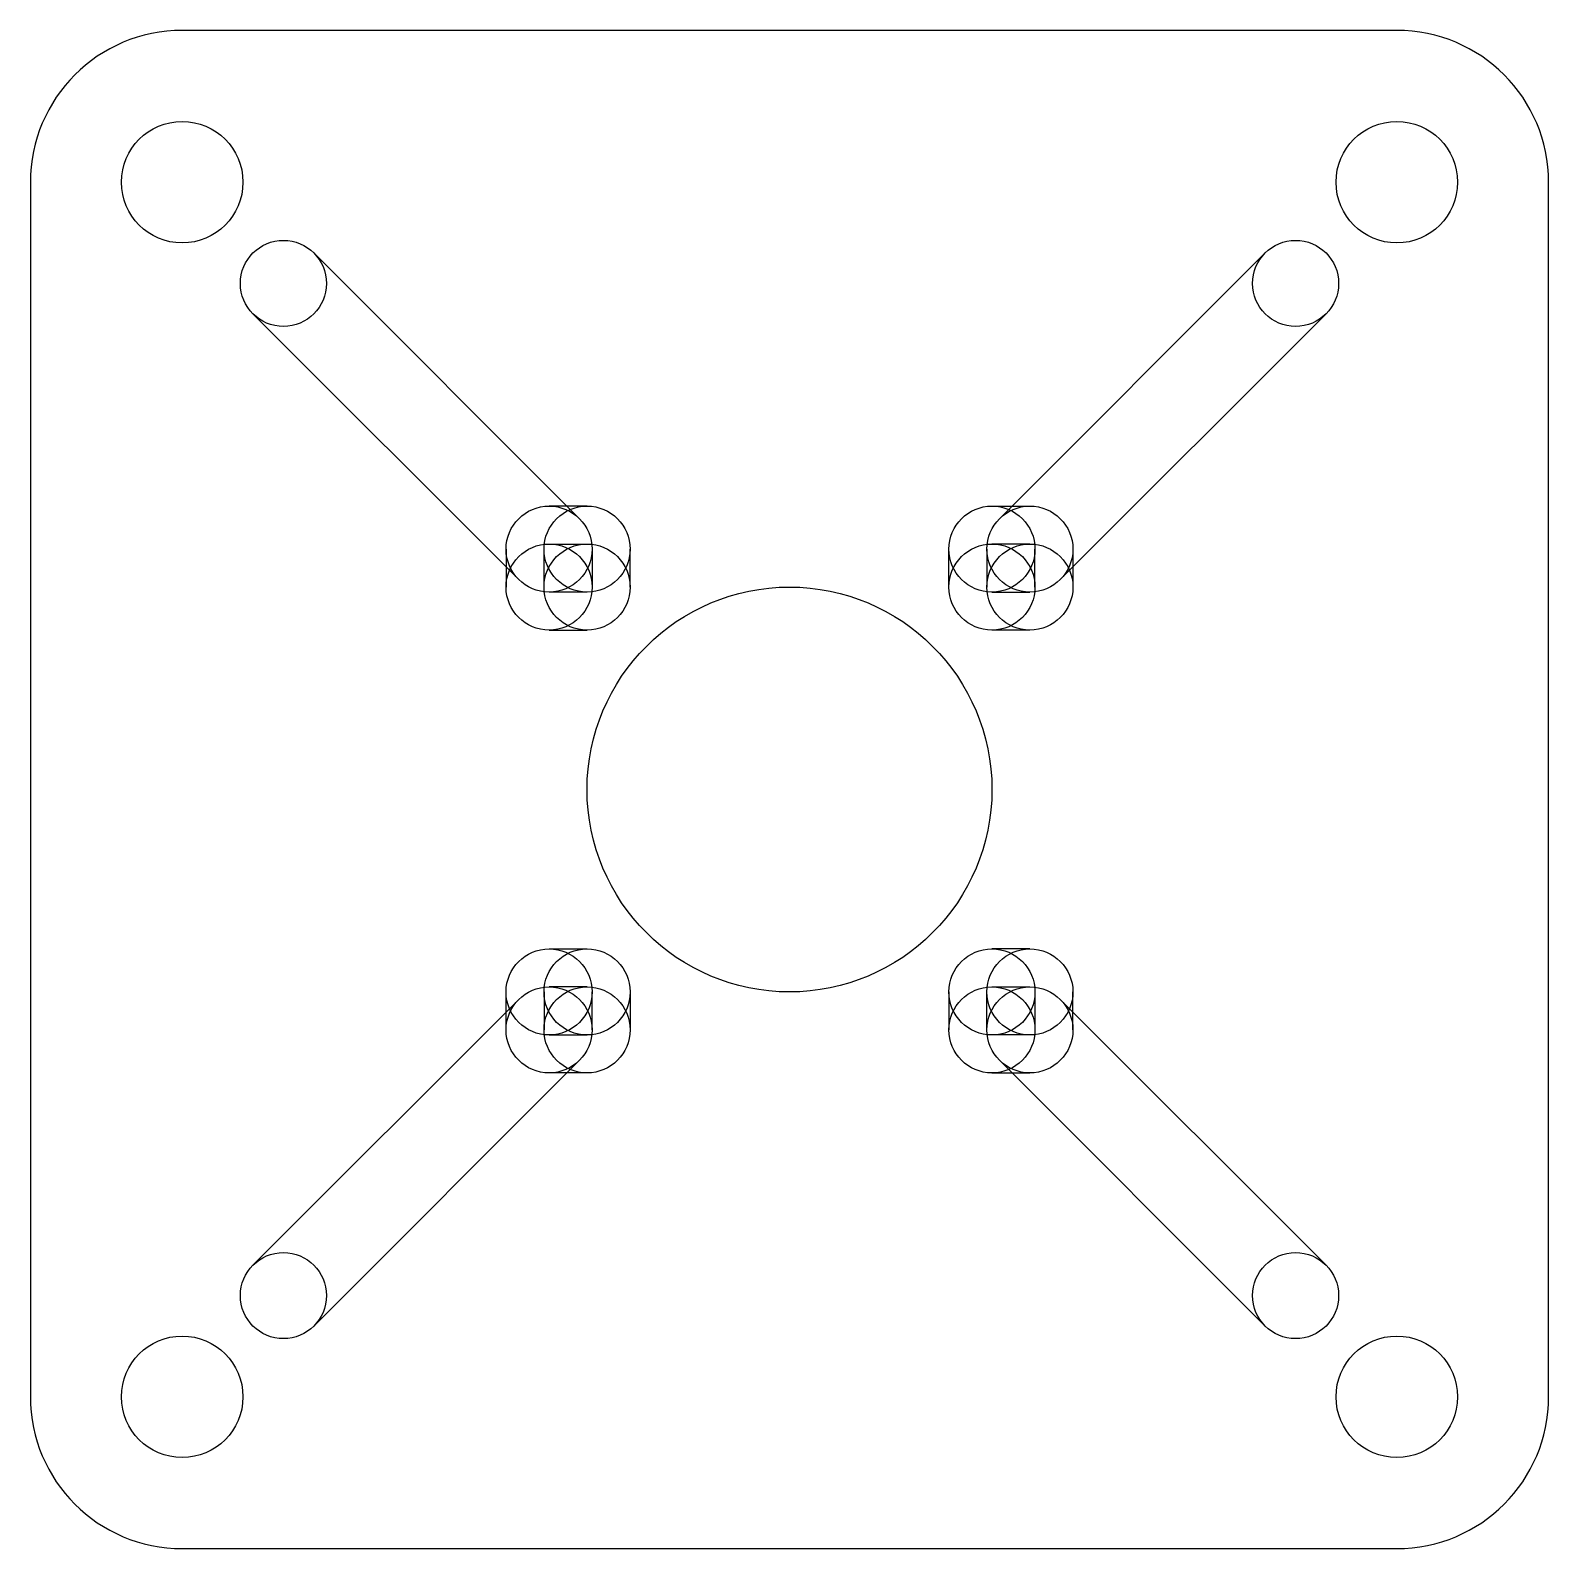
# Model space of a CAD drawing. Extents: x 0 to 60, y 0 to 60.
import ezdxf

# ---------------------------------------------------------------- set-up
doc = ezdxf.new("R2010")
doc.units = 0

msp = doc.modelspace()

# ---------------------------------------------------------------- linework, layer by layer
for p, q in [((54, 60), (6, 60)), ((0, 54), (0, 6)), ((60, 6), (60, 54)), ((21.702, 40.702), (11.202, 51.202)), ((38.298, 40.702), (48.798, 51.202)), ((19.298, 38.298), (8.798, 48.798)), ((40.702, 38.298), (51.202, 48.798)), ((22, 41.2), (20.5, 41.2)), ((38, 41.2), (39.5, 41.2)), ((20.5, 39.7), (22, 39.7)), ((39.5, 39.7), (38, 39.7)), ((18.8, 39.5), (18.8, 38)), ((20.3, 38), (20.3, 39.5)), ((22.2, 39.5), (22.2, 38)), ((23.7, 38), (23.7, 39.5)), ((36.3, 38), (36.3, 39.5)), ((37.8, 39.5), (37.8, 38)), ((39.7, 38), (39.7, 39.5)), ((41.2, 39.5), (41.2, 38)), ((22, 37.8), (20.5, 37.8)), ((38, 37.8), (39.5, 37.8)), ((20.5, 36.3), (22, 36.3)), ((39.5, 36.3), (38, 36.3)), ((20.5, 23.7), (22, 23.7)), ((39.5, 23.7), (38, 23.7)), ((22, 22.2), (20.5, 22.2)), ((38, 22.2), (39.5, 22.2)), ((19.298, 21.702), (8.798, 11.202)), ((18.8, 20.5), (18.8, 22)), ((20.3, 22), (20.3, 20.5)), ((22.2, 20.5), (22.2, 22)), ((23.7, 22), (23.7, 20.5)), ((36.3, 22), (36.3, 20.5)), ((37.8, 20.5), (37.8, 22)), ((39.7, 22), (39.7, 20.5)), ((40.702, 21.702), (51.202, 11.202)), ((41.2, 20.5), (41.2, 22)), ((20.5, 20.3), (22, 20.3)), ((39.5, 20.3), (38, 20.3)), ((21.702, 19.298), (11.202, 8.798)), ((38.298, 19.298), (48.798, 8.798)), ((22, 18.8), (20.5, 18.8)), ((38, 18.8), (39.5, 18.8)), ((6, 0), (54, 0))]:
    msp.add_line(p, q)
for centre, radius in [((6, 54), 2.4), ((54, 54), 2.4), ((10, 50), 1.7), ((50, 50), 1.7), ((20.5, 39.5), 1.7), ((20.5, 39.5), 1.7), ((20.5, 39.5), 1.7), ((22, 39.5), 1.7), ((22, 39.5), 1.7), ((38, 39.5), 1.7), ((38, 39.5), 1.7), ((39.5, 39.5), 1.7), ((39.5, 39.5), 1.7), ((39.5, 39.5), 1.7), ((20.5, 38), 1.7), ((20.5, 38), 1.7), ((22, 38), 1.7), ((22, 38), 1.7), ((38, 38), 1.7), ((38, 38), 1.7), ((39.5, 38), 1.7), ((39.5, 38), 1.7), ((30, 30), 8), ((20.5, 22), 1.7), ((20.5, 22), 1.7), ((22, 22), 1.7), ((22, 22), 1.7), ((38, 22), 1.7), ((38, 22), 1.7), ((39.5, 22), 1.7), ((39.5, 22), 1.7), ((20.5, 20.5), 1.7), ((20.5, 20.5), 1.7), ((20.5, 20.5), 1.7), ((22, 20.5), 1.7), ((22, 20.5), 1.7), ((38, 20.5), 1.7), ((38, 20.5), 1.7), ((39.5, 20.5), 1.7), ((39.5, 20.5), 1.7), ((39.5, 20.5), 1.7), ((10, 10), 1.7), ((50, 10), 1.7), ((6, 6), 2.4), ((54, 6), 2.4)]:
    msp.add_circle(centre, radius)
for centre, start, end in [((6, 54), 90, 180), ((54, 54), 0, 90), ((6, 6), 180, 270), ((54, 6), 270, 360)]:
    msp.add_arc(centre, 6, start, end)

doc.saveas('drawing.dxf')
